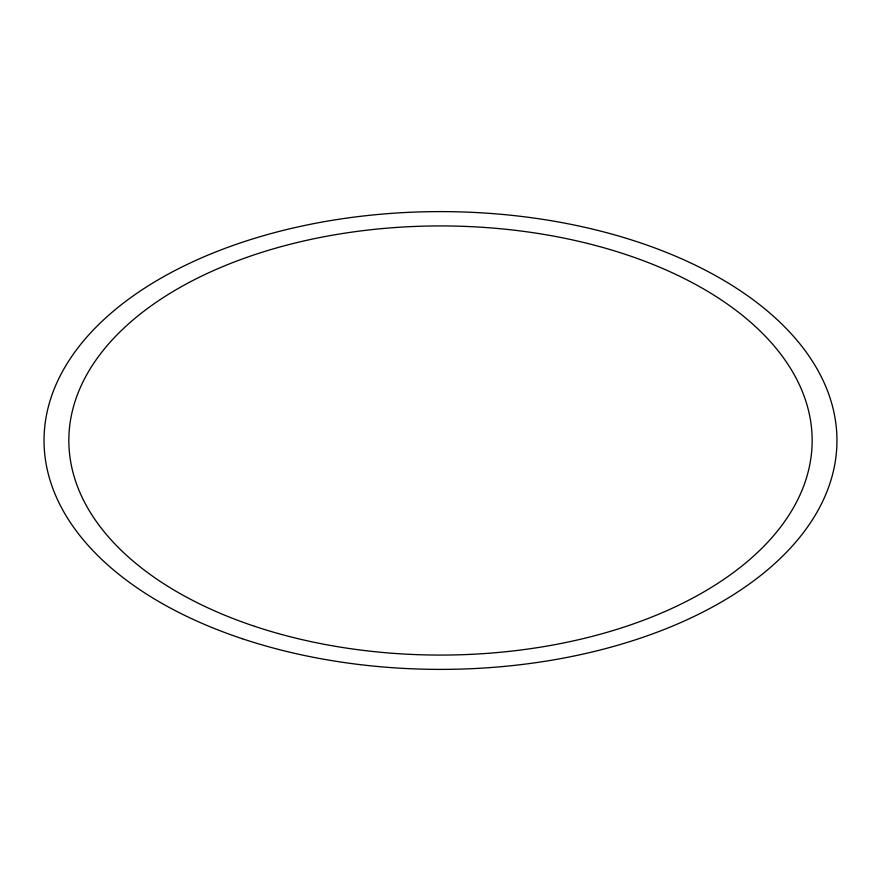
<?xml version="1.0" encoding="UTF-8"?>
<svg xmlns="http://www.w3.org/2000/svg" width="881" height="881" viewBox="0 0 881 881"><rect width="100%" height="100%" fill="white"/><g stroke="black" fill="none" stroke-linecap="round" stroke-linejoin="round"><path stroke-width="1.32" d="M242.275 638.725A396.45 228.884 0 0 0 836.95 440.5A396.45 228.884 0 0 0 242.275 242.275A396.45 228.884 0 0 0 242.275 638.725M254.675 626.325A371.65 214.568 0 0 0 812.15 440.5A371.65 214.568 0 0 0 254.675 254.675A371.65 214.568 0 0 0 254.675 626.325"/></g></svg>
